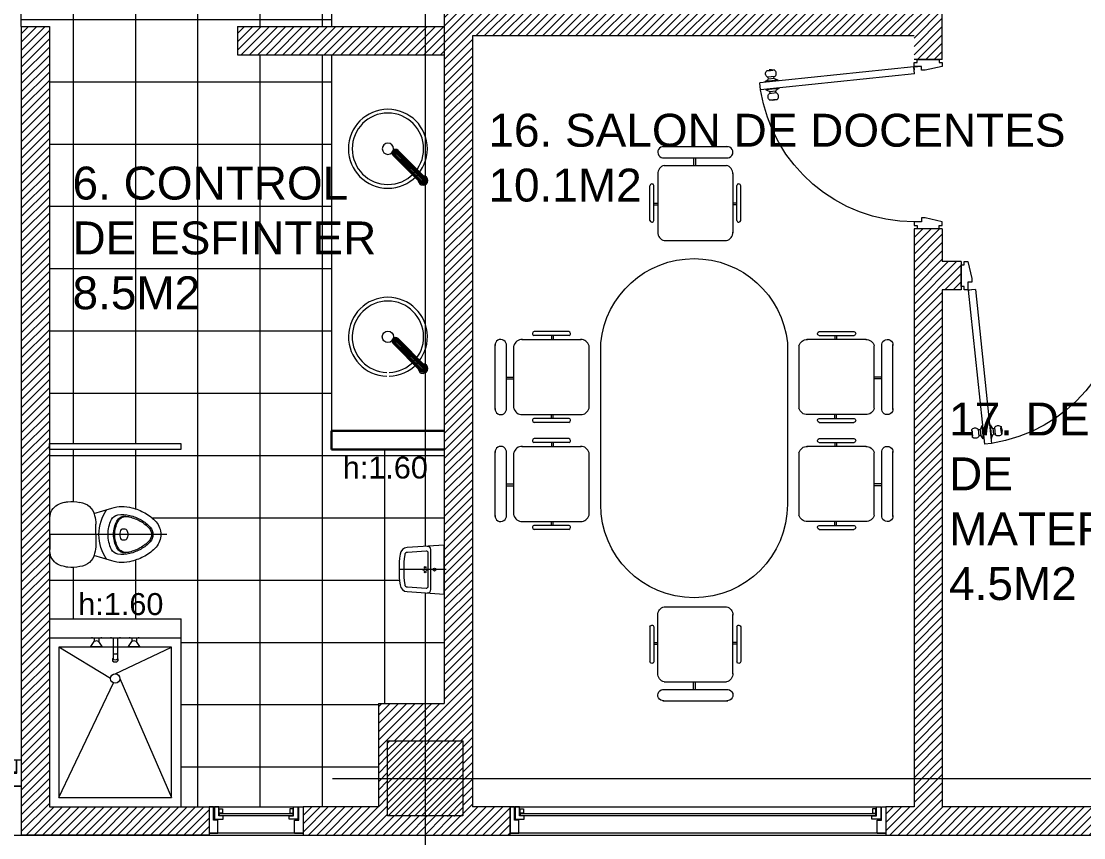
# Model space of a CAD drawing. Extents: x 98839 to 99031, y 101876 to 101926.
# Drawn here: x 98857.21 to 98862.86, y 101884.74 to 101889.08 of the extents above; entities that cross this region are included whole.
import ezdxf

# ---------------------------------------------------------------- set-up
doc = ezdxf.new("R2010")
doc.units = 0
doc.header["$LTSCALE"] = 8
doc.header["$MEASUREMENT"] = 0
doc.linetypes.add('DASHDOTX2', pattern=[2, 1, -0.5, 0, -0.5])
doc.linetypes.add('HIDDEN', pattern=[0.375, 0.25, -0.125])
doc.layers.get('0').update_dxf_attribs({"linetype": 'CONTINUOUS', "lineweight": 9})
for name, color, linetype, lineweight in [('5- 0.18 (muebles fijos)', 3, 'CONTINUOUS', 18), ('A_ACHU-1', 253, 'CONTINUOUS', 0), ('A_CARP-MAD', 46, 'CONTINUOUS', 18), ('A_CARP-MET', 126, 'CONTINUOUS', 18), ('A_CLRA-YESO', 71, 'CONTINUOUS', 18), ('A_COLS', 1, 'CONTINUOUS', 20), ('A_EJES', 75, 'DASHDOTX2', 5), ('A_MUEB', 3, 'CONTINUOUS', 15), ('A_MURO', 7, 'CONTINUOUS', 20), ('A_MURO-ANTE', 7, 'CONTINUOUS', 30), ('A_PISO', 250, 'CONTINUOUS', 0), ('A_PISO-ACHU', 251, 'CONTINUOUS', 0), ('A_PISO-GRAN', 250, 'CONTINUOUS', 0), ('A_PROY', 16, 'HIDDEN', 5), ('A_PUER', 134, 'CONTINUOUS', 18), ('A_TEXT', 154, 'CONTINUOUS', 0), ('A_VENT', 124, 'CONTINUOUS', 18), ('Arq_Muebles_Fijos', 252, 'CONTINUOUS', 15), ('MOBILIARIO', 3, 'CONTINUOUS', 15)]:
    doc.layers.add(name, color=color, linetype=linetype, lineweight=lineweight)
doc.styles.add('DIM', font='arial.ttf')

# ---------------------------------------------------------------- blocks, each defined once
blk = doc.blocks.new('LAVAMANOS_NAL 2')
at = {"layer": 'MOBILIARIO', "color": 3}
for radius in [0.21, 0.19, 0.03]:
    blk.add_circle((0, 0), radius, dxfattribs=at)
blk = doc.blocks.new('*U71')
at = {"layer": 'A_CARP-MAD'}
blk.add_lwpolyline([(0.1397, -0.0466), (0.0701, -0.0466), (0.0701, -0.0232), (0, -0.0232), (0, 0), (0.1397, 0)], dxfattribs=at)
for points in [[(0, -0.0279), (0.0652, -0.0279), (0.0652, -0.0744), (0.0479, -0.0744), (0.0479, -0.0511), (0, -0.0511)], [(0, -0.0279), (0.0652, -0.0279), (0.0652, -0.0744), (0.0479, -0.0744), (0.0479, -0.0511), (0, -0.0511)], [(0.0333, -0.0713), (0.0333, -0.0538), (0.0104, -0.0538), (0.0104, -0.0713)], [(0, -4.2221), (0.0652, -4.2221), (0.0652, -4.1755), (0.0479, -4.1755), (0.0479, -4.1989), (0, -4.1989)], [(0.0333, -4.1787), (0.0333, -4.1962), (0.0104, -4.1962), (0.0104, -4.1787)], [(0, -4.2267), (0, -4.25), (0.1397, -4.25), (0.1397, -4.2034), (0.0701, -4.2034), (0.0701, -4.2267)]]:
    blk.add_lwpolyline(points, close=True, dxfattribs=at)
at = {"layer": 'A_CARP-MET'}
blk.add_line((0.1397, -0.0466), (0.1397, 0), dxfattribs=at)
blk.add_lwpolyline([(0.0333, -0.0713), (0.0333, -0.0538), (0.0104, -0.0538), (0.0104, -0.0713)], close=True, dxfattribs=at)
at = {"layer": 'A_VENT'}
for p, q in [((0, -4.25), (0, 0)), ((0.1397, 0), (0.1397, -4.25))]:
    blk.add_line(p, q, dxfattribs=at)
blk.add_lwpolyline([(0.0361, -0.0538), (0.0361, -4.1962), (0.0454, -4.1962), (0.0454, -0.0538)], close=True, dxfattribs=at)
blk = doc.blocks.new('puerta mad .90mt')
at = {"layer": '5- 0.18 (muebles fijos)'}
blk.add_line((19.2271, 37.8497), (19.2271, 37.8497), dxfattribs=at)
at = {"layer": 'A_ACHU-1'}
for p, q in [((19.1227, 37.7939), (19.1254, 37.8194)), ((19.1836, 37.8284), (19.1728, 37.812)), ((19.1764, 37.7588), (19.1836, 37.8284)), ((19.1866, 37.8281), (19.1836, 37.8284)), ((19.1866, 37.8281), (19.1836, 37.8284)), ((19.2201, 37.7542), (19.2274, 37.8239)), ((19.2244, 37.8242), (19.2274, 37.8239)), ((19.2244, 37.8242), (19.2274, 37.8239)), ((19.2274, 37.8239), (19.2346, 37.8055)), ((19.1201, 37.7942), (19.1213, 37.8055)), ((19.1201, 37.7942), (19.1227, 37.7939)), ((19.1212, 37.7797), (19.1227, 37.7939)), ((19.1213, 37.8055), (19.1239, 37.8052)), ((19.1561, 37.776), (19.1602, 37.8158)), ((19.1665, 37.7796), (19.1565, 37.7807)), ((19.1697, 37.8101), (19.1597, 37.8111)), ((19.1663, 37.7775), (19.1699, 37.8123)), ((19.1692, 37.7772), (19.1663, 37.7775)), ((19.1764, 37.7588), (19.1692, 37.7772)), ((19.1728, 37.812), (19.1699, 37.8123)), ((19.2201, 37.7542), (19.231, 37.7707)), ((19.231, 37.7707), (19.2339, 37.7704)), ((19.2339, 37.7704), (19.2375, 37.8052)), ((19.2341, 37.7726), (19.2441, 37.7715)), ((19.2346, 37.8055), (19.2375, 37.8052)), ((19.2373, 37.803), (19.2472, 37.802)), ((19.2436, 37.7669), (19.2477, 37.8067)), ((19.2784, 37.7632), (19.2799, 37.7775)), ((19.2799, 37.7775), (19.2825, 37.803)), ((19.2825, 37.7772), (19.2799, 37.7775)), ((19.2837, 37.7885), (19.2811, 37.7888)), ((19.2825, 37.7772), (19.2837, 37.7885)), ((19.1794, 37.7585), (19.1764, 37.7588)), ((19.2172, 37.7546), (19.2201, 37.7542)), ((19.1037, 37.0339), (19.1036, 37.0174)), ((19.1037, 37.0339), (19.1042, 37.0389)), ((19.1039, 37.0359), (19.1203, 37.0345)), ((19.104, 37.0369), (19.113, 37.0361)), ((19.1204, 37.0355), (19.1203, 37.0345)), ((19.1036, 37.0174), (19.1022, 37.0174))]:
    blk.add_line(p, q, dxfattribs=at)
blk.add_circle((19.1038, 37.0354), 0.00188, dxfattribs=at)
for centre, radius, start, end in [((19.0316, 37.8091), 0.0943, 341.7974, 6.2752), ((19.1411, 37.801), 0.0242, 37.6391, 130.4335), ((19.1404, 37.7944), 0.0242, 217.6391, 310.4335), ((19.2627, 37.7816), 0.0242, 217.6391, 310.4335), ((19.2634, 37.7883), 0.0242, 37.6391, 130.4335), ((19.3722, 37.7736), 0.0943, 161.7974, 186.2752), ((19.1038, 37.0354), 0.000938, 85, 265), ((19.1038, 37.0354), 0.000937, 265, 85)]:
    blk.add_arc(centre, radius, start, end, dxfattribs=at)
at = {"layer": 'A_CARP-MAD'}
for points in [[(19.0653, 36.9024), (19.0823, 36.9024), (19.0823, 36.8854), (19.1023, 36.8854), (19.1223, 36.9754), (19.1223, 36.9954), (19.1023, 36.9954), (19.1023, 37.0354), (19.0823, 37.0354), (19.0823, 37.0184), (19.0653, 37.0184)], [(19.9653, 36.9024), (19.9483, 36.9024), (19.9483, 36.8854), (19.9283, 36.8854), (19.9083, 36.9754), (19.9083, 36.9954), (19.9283, 36.9954), (19.9283, 37.0354), (19.9483, 37.0354), (19.9483, 37.0184), (19.9653, 37.0184)]]:
    blk.add_lwpolyline(points, close=True, dxfattribs=at)
at = {"layer": 'A_PROY'}
blk.add_arc((19.1008, 37.0343), 0.8276, 0.0783, 81.2006, dxfattribs=at)
at = {"layer": 'A_PUER'}
for p, q in [((19.104, 37.0369), (19.1895, 37.8555)), ((19.1418, 37.0336), (19.2274, 37.8522)), ((19.2274, 37.8522), (19.1895, 37.8555)), ((19.1418, 37.0336), (19.104, 37.0369))]:
    blk.add_line(p, q, dxfattribs=at)
blk = doc.blocks.new('sanit planta niños 25 JUNIO')
at = {"layer": 'MOBILIARIO'}
for p, q in [((0, 0), (-0.0794, 0)), ((0, 0), (0.0794, 0)), ((0, -0.6231), (0, 0)), ((-0.1121, -0.2346), (-0.1406, -0.3294)), ((0, -0.2452), (-0.0547, -0.2452)), ((0, -0.2452), (0.0547, -0.2452)), ((0.1407, -0.3293), (0.1122, -0.2346)), ((-0.0308, -0.3869), (-0.0308, -0.3962)), ((0.0309, -0.3962), (0.0309, -0.3869))]:
    blk.add_line(p, q, dxfattribs=at)
for centre, radius, start, end in [((-0.0794, -0.1422), 0.1422, 90.0018, 106.1013), ((0.0794, -0.1422), 0.1422, 73.8987, 89.9982), ((-0.0807, -0.0871), 0.09, 115.07, 170.1707), ((0.0807, -0.0871), 0.09, 9.8293, 64.93), ((0.0251, -0.1189), 0.2003, 173.2201, 192.007), ((-0.0605, -0.1048), 0.1137, 163.1231, 175.1981), ((0.0605, -0.1048), 0.1137, 4.8019, 16.8769), ((-0.025, -0.1189), 0.2003, 347.993, 6.7799), ((-0.0823, -0.1515), 0.0891, 185.8483, 257.9222), ((0.0823, -0.1515), 0.0891, 282.0778, 354.1517), ((0, -0.4948), 0.2331, 90.0041, 124.9086), ((-0.0547, -0.0803), 0.1649, 253.7382, 269.9982), ((0, -0.4948), 0.2331, 55.0996, 90.004), ((0.0547, -0.0803), 0.1649, 270.0018, 286.2618), ((0.0495, -0.3858), 0.1983, 163.4737, 194.8638), ((-0.0595, -0.369), 0.0458, 115.3107, 171.2428), ((0, -0.4948), 0.185, 90.0039, 115.3111), ((0, -0.4948), 0.185, 64.6971, 90.0043), ((0.0595, -0.369), 0.0458, 8.7654, 64.6975), ((-0.0494, -0.3858), 0.1983, 345.1444, 16.5345), ((0.0495, -0.3858), 0.1561, 171.2441, 194.8637), ((-0.0474, -0.403), 0.052, 117.3279, 181.0009), ((-0.0461, -0.4074), 0.0502, 117.8382, 192.7538), ((0, -0.4948), 0.1553, 90.0041, 117.3278), ((0, -0.4948), 0.149, 90.0041, 117.8379), ((-0.024, -0.3869), 0.00676, 116.9744, 180.0041), ((0, -0.4342), 0.0598, 90.0038, 116.9725), ((0, -0.4948), 0.1553, 62.6804, 90.0041), ((0, -0.4948), 0.149, 62.1703, 90.004), ((0, -0.4342), 0.0598, 63.0356, 90.0044), ((0.0241, -0.3869), 0.00676, 0.0041, 63.0338), ((0.0462, -0.4074), 0.0502, 347.2544, 62.17), ((0.0475, -0.403), 0.052, 359.0073, 62.6803), ((-0.0494, -0.3858), 0.1561, 345.1445, 8.764), ((0.1531, -0.3583), 0.3055, 194.8653, 208.8496), ((0.1531, -0.3583), 0.2632, 194.8629, 208.8482), ((0.0491, -0.3857), 0.1479, 192.8178, 194.9232), ((0.1531, -0.3583), 0.2554, 194.8659, 208.8502), ((-0.0154, -0.3962), 0.0154, 180.1881, 237.9209), ((0, -0.3716), 0.0444, 237.9205, 270.0041), ((0, -0.3716), 0.0444, 270.0041, 302.0877), ((0.0154, -0.3962), 0.0154, 302.0873, 359.8201), ((-0.153, -0.3583), 0.2554, 331.158, 345.1423), ((-0.153, -0.3583), 0.2632, 331.1599, 345.1452), ((-0.0491, -0.3857), 0.1479, 345.085, 347.1904), ((-0.153, -0.3583), 0.3055, 331.1586, 345.1429), ((0.0861, -0.3952), 0.229, 208.8482, 227.9985), ((0.0861, -0.3952), 0.1867, 208.8488, 227.9987), ((0.0861, -0.3952), 0.1789, 208.8494, 227.9992), ((-0.086, -0.3952), 0.1789, 312.009, 331.1588), ((-0.086, -0.3952), 0.1867, 312.0095, 331.1594), ((-0.086, -0.3952), 0.229, 312.0097, 331.16), ((0, -0.4908), 0.0581, 227.9988, 270.0041), ((0, -0.4908), 0.0503, 227.9988, 270.0041), ((0, -0.4908), 0.0503, 270.0041, 312.0094), ((0, -0.4908), 0.0581, 270.0041, 312.0094), ((0, -0.4908), 0.1004, 227.9989, 270.0041), ((0, -0.4908), 0.1004, 270.0041, 312.0093)]:
    blk.add_arc(centre, radius, start, end, dxfattribs=at)
blk = doc.blocks.new('*U475')
blk.add_wipeout([(-0.3621, 0.6142), (-0.2628, 0.6128), (-0.234, 0.6035), (-0.2058, 0.5758), (-0.1928, 0.5424), (-0.1869, 0.4953), (-0.1945, 0.4374), (-0.2055, 0.4136), (-0.2288, 0.3897), (-0.2498, 0.3788), (-0.2172, 0.2679), (-0.2133, 0.2313), (-0.2152, 0.2006), (-0.2199, 0.1775), (-0.2275, 0.1531), (-0.2585, 0.0906), (-0.2729, 0.0716), (-0.2843, 0.059), (-0.2949, 0.0488), (-0.3032, 0.0421), (-0.315, 0.0347), (-0.3261, 0.0297), (-0.3621, 0.023), (-0.4049, 0.0326), (-0.4348, 0.0539), (-0.4525, 0.0729), (-0.4734, 0.1027), (-0.5016, 0.1679), (-0.5082, 0.1952), (-0.5094, 0.2531), (-0.5034, 0.2829), (-0.4908, 0.3248), (-0.4745, 0.3788), (-0.4962, 0.3902), (-0.5107, 0.4032), (-0.5285, 0.4332), (-0.5344, 0.4605), (-0.5374, 0.4935), (-0.5346, 0.5294), (-0.524, 0.5722), (-0.5171, 0.578), (-0.5035, 0.5935), (-0.4882, 0.6048), (-0.4688, 0.6115), (-0.4564, 0.6134), (-0.4441, 0.6139)]).dxf.layer = 'MOBILIARIO'
at = {"layer": 'MOBILIARIO'}
blk.add_blockref('sanit planta niños 25 JUNIO', (-0.3621, 0.6142), dxfattribs=at)
blk = doc.blocks.new('Silla7')
at = {"layer": 'MOBILIARIO'}
for p, q in [((0.392, 0.2414), (0.208, 0.2414)), ((0, -0.1724), (0, 0.1724)), ((0.06, -0.174), (0.06, 0.174)), ((0.1422, 0.2), (0.4578, 0.2)), ((0.3936, 0.2205), (0.2064, 0.2205)), ((0.3, 0.2205), (0.3, 0.2)), ((0.31, 0.2205), (0.31, 0.2)), ((0.1, -0.1656), (0.1, 0.1656)), ((0.5, -0.1656), (0.5, 0.1656)), ((0.06, 0), (0.1, 0)), ((0.06, -0.01), (0.1, -0.01)), ((0.1422, -0.2), (0.4578, -0.2)), ((0.3936, -0.2205), (0.2064, -0.2205)), ((0.3, -0.2205), (0.3, -0.2)), ((0.31, -0.2205), (0.31, -0.2)), ((0.392, -0.2414), (0.208, -0.2414))]:
    blk.add_line(p, q, dxfattribs=at)
for centre, radius, start, end in [((0.2089, 0.2308), 0.0106, 95.194, 256.2053), ((0.3911, 0.2308), 0.0106, 283.7947, 84.806), ((0.0301, 0.1698), 0.0302, 352.0545, 184.9417), ((0.1437, 0.155), 0.045, 88.0008, 166.4156), ((0.4563, 0.155), 0.045, 13.5844, 91.9992), ((0.0301, -0.1698), 0.0302, 175.0583, 7.9455), ((0.1437, -0.155), 0.045, 193.5844, 271.9992), ((0.4563, -0.155), 0.045, 268.0008, 346.4156), ((0.2089, -0.2308), 0.0106, 103.7947, 264.806), ((0.3911, -0.2308), 0.0106, 275.194, 76.2053)]:
    blk.add_arc(centre, radius, start, end, dxfattribs=at)
blk = doc.blocks.new('orinal planta niños 25 JUNIO')
at = {"layer": 'MOBILIARIO'}
for p, q in [((0.13, 0), (-0.13, 0)), ((0, 0.0109), (0, -0.24)), ((0.1062, -0.07), (-0.1062, -0.07)), ((-0.0985, -0.0957), (-0.0918, -0.1955)), ((0.0885, -0.085), (-0.0885, -0.085)), ((0.0918, -0.1955), (0.0985, -0.0957))]:
    blk.add_line(p, q, dxfattribs=at)
blk.add_lwpolyline([(-0.13, 0), (-0.1168, -0.1968, 0.367694), (-0.0816, -0.2348, 0.063622), (0.0816, -0.2348, 0.367694), (0.1168, -0.1968), (0.13, 0)], format="xyb", dxfattribs=at)
for centre, radius in [((0, -0.051), 0.0075), ((-0.0125, -0.1011), 0.004), ((0, -0.0936), 0.004), ((0, -0.1086), 0.004), ((0.0125, -0.1011), 0.004)]:
    blk.add_circle(centre, radius, dxfattribs=at)
for centre, radius, start, end in [((-0.1046, -0.0893), 0.0193, 94.7075, 184.3772), ((-0.0885, -0.095), 0.01, 90, 183.8376), ((0.0885, -0.095), 0.01, 356.1624, 90), ((0.1046, -0.0893), 0.0193, 355.6228, 85.2925), ((-0.0768, -0.1951), 0.015, 181.467, 261.9758), ((0, 0.404), 0.619, 262.6742, 277.3258), ((0.0768, -0.1951), 0.015, 278.0242, 358.533)]:
    blk.add_arc(centre, radius, start, end, dxfattribs=at)
blk = doc.blocks.new('*U478')
blk.add_wipeout([(-0.1656, 0.24), (0.0944, 0.24), (0.0812, 0.0432), (0.0727, 0.0202), (0.0642, 0.0122), (0.0499, 0.0058), (0.0265, 0.003), (-0.0548, 0.0003), (-0.107, 0.004), (-0.1238, 0.0066), (-0.1475, 0.0256), (-0.1521, 0.0394), (-0.1556, 0.0905)]).dxf.layer = 'MOBILIARIO'
at = {"layer": 'MOBILIARIO'}
blk.add_blockref('orinal planta niños 25 JUNIO', (-0.0356, 0.24), dxfattribs=at)
blk = doc.blocks.new('*U792')
at = {"layer": 'A_CARP-MAD'}
blk.add_lwpolyline([(0.1397, -0.0466), (0.0701, -0.0466), (0.0701, -0.0232), (0, -0.0232), (0, 0), (0.1397, 0)], dxfattribs=at)
for points in [[(0, -0.0279), (0.0652, -0.0279), (0.0652, -0.0744), (0.0479, -0.0744), (0.0479, -0.0511), (0, -0.0511)], [(0, -0.0279), (0.0652, -0.0279), (0.0652, -0.0744), (0.0479, -0.0744), (0.0479, -0.0511), (0, -0.0511)], [(0.0333, -0.0713), (0.0333, -0.0538), (0.0104, -0.0538), (0.0104, -0.0713)], [(0, -0.4721), (0.0652, -0.4721), (0.0652, -0.4256), (0.0479, -0.4256), (0.0479, -0.4489), (0, -0.4489)], [(0.0333, -0.4287), (0.0333, -0.4462), (0.0104, -0.4462), (0.0104, -0.4287)], [(0, -0.4768), (0, -0.5), (0.1397, -0.5), (0.1397, -0.4534), (0.0701, -0.4534), (0.0701, -0.4768)]]:
    blk.add_lwpolyline(points, close=True, dxfattribs=at)
at = {"layer": 'A_CARP-MET'}
blk.add_line((0.1397, -0.0466), (0.1397, 0), dxfattribs=at)
blk.add_lwpolyline([(0.0333, -0.0713), (0.0333, -0.0538), (0.0104, -0.0538), (0.0104, -0.0713)], close=True, dxfattribs=at)
at = {"layer": 'A_VENT'}
for p, q in [((0, -0.5), (0, 0)), ((0.1397, 0), (0.1397, -0.5))]:
    blk.add_line(p, q, dxfattribs=at)
blk.add_lwpolyline([(0.0361, -0.0538), (0.0361, -0.4462), (0.0454, -0.4462), (0.0454, -0.0538)], close=True, dxfattribs=at)
blk = doc.blocks.new('Ventana 2.00 X 2.00')
at = {"layer": 'A_CARP-MAD'}
for points in [[(-1.9768, 0), (-2, 0), (-2, -0.1397), (-1.9534, -0.1397), (-1.9534, -0.0701), (-1.9768, -0.0701)], [(-1.9721, 0), (-1.9721, -0.0652), (-1.9256, -0.0652), (-1.9256, -0.0479), (-1.9489, -0.0479), (-1.9489, 0)], [(-0.0279, 0), (-0.0279, -0.0652), (-0.0744, -0.0652), (-0.0744, -0.0479), (-0.0511, -0.0479), (-0.0511, 0)], [(-0.0279, 0), (-0.0279, -0.0652), (-0.0744, -0.0652), (-0.0744, -0.0479), (-0.0511, -0.0479), (-0.0511, 0)], [(-1.9287, -0.0333), (-1.9462, -0.0333), (-1.9462, -0.0104), (-1.9287, -0.0104)], [(-0.0713, -0.0333), (-0.0538, -0.0333), (-0.0538, -0.0104), (-0.0713, -0.0104)]]:
    blk.add_lwpolyline(points, close=True, dxfattribs=at)
blk.add_lwpolyline([(-0.0466, -0.1397), (-0.0466, -0.0701), (-0.0232, -0.0701), (-0.0232, 0), (0, 0), (0, -0.1397)], dxfattribs=at)
at = {"layer": 'A_CARP-MET'}
blk.add_line((-0.0466, -0.1397), (0, -0.1397), dxfattribs=at)
blk.add_lwpolyline([(-0.0713, -0.0333), (-0.0538, -0.0333), (-0.0538, -0.0104), (-0.0713, -0.0104)], close=True, dxfattribs=at)
at = {"layer": 'A_VENT'}
for p, q in [((-2, 0), (-0.0511, 0)), ((0, -0.1397), (-2, -0.1397))]:
    blk.add_line(p, q, dxfattribs=at)
blk.add_lwpolyline([(-0.0538, -0.0361), (-1.9462, -0.0361), (-1.9462, -0.0454), (-0.0538, -0.0454)], close=True, dxfattribs=at)
blk = doc.blocks.new('griferia')
at = {"layer": 'MOBILIARIO', "color": 8, "linetype": 'Continuous'}
for points in [[(-0.2262, 0), (-0.1055, 0)], [(-0.2251, 0.0064), (-0.1058, 0.0064)], [(-0.2225, 0.0113), (-0.1065, 0.0113)], [(-0.2195, 0.0144), (-0.1071, 0.0144)], [(-0.2158, 0.0168), (-0.1077, 0.0168)], [(0, 0.0188), (-0.2074, 0.0188)], [(-0.2074, -0.0188), (0, -0.0188), (0, 0.0188)], [(-0.0947, 0.0168), (0, 0.0168)], [(-0.0941, 0.0144), (0, 0.0144)], [(-0.0934, 0.0113), (0, 0.0113)], [(-0.0928, 0.0064), (0, 0.0064)], [(-0.0925, 0), (0, 0)], [(0.0144, -0.012), (0.0144, 0.012)], [(0.0158, -0.0102), (0.0158, 0.0102)], [(0.0172, -0.0077), (0.0172, 0.0077)], [(0.0184, -0.0036), (0.0184, 0.0036)], [(-0.2251, -0.0064), (-0.1058, -0.0064)], [(-0.2225, -0.0113), (-0.1065, -0.0113)], [(-0.2195, -0.0144), (-0.1071, -0.0144)], [(-0.2158, -0.0168), (-0.1077, -0.0168)], [(-0.0947, -0.0168), (0, -0.0168)], [(-0.0941, -0.0144), (0, -0.0144)], [(-0.0934, -0.0113), (0, -0.0113)], [(-0.0928, -0.0064), (0, -0.0064)]]:
    blk.add_lwpolyline(points, dxfattribs=at)
for centre, radius, start, end in [((-0.2074, 0), 0.0188, 90, 270), ((-0.2041, 0), 0.0191, 100.053, 259.947), ((-0.1992, 0), 0.0197, 107.5626, 252.4374), ((-0.1939, 0), 0.0206, 114.2781, 245.7219), ((-0.1891, 0), 0.0217, 119.9824, 240.0176), ((-0.1838, 0), 0.0231, 125.4865, 234.5135), ((-0.1763, 0), 0.0261, 134.0124, 225.9876), ((-0.1704, 0), 0.0649, 343.1568, 16.8432), ((-0.1676, 0), 0.0649, 343.1568, 16.8432), ((-0.1648, 0), 0.0649, 343.1568, 16.8432), ((-0.1624, 0), 0.0649, 343.1568, 16.8432), ((-0.1596, 0), 0.0649, 343.1568, 16.8432), ((-0.1573, 0), 0.0649, 343.1568, 16.8432), ((0, 0), 0.0255, 227.4527, 132.5473), ((0, 0), 0.0188, 270, 90), ((-0.0657, 0), 0.0684, 344.0427, 15.9573), ((-0.0581, 0), 0.0635, 342.9761, 17.0239), ((-0.0615, 0), 0.0693, 344.942, 15.058), ((-0.0431, 0), 0.0537, 341.4248, 18.5752), ((-0.0414, 0), 0.0543, 343.3705, 16.6295), ((-0.0458, 0), 0.0603, 346.8545, 13.1455)]:
    blk.add_arc(centre, radius, start, end, dxfattribs=at)
blk = doc.blocks.new('A$C578C46C9')
at = {"layer": 'MOBILIARIO', "color": 8}
blk.add_blockref('griferia', (-0.0255, 0), dxfattribs=at)
blk = doc.blocks.new('A$C699A6575')
at = {"layer": 'A_PISO-ACHU'}
for p, q in [((-0.024, 0), (-0.024, -0.005)), ((-0.024, 0), (-0.024, -0.005)), ((0.024, 0), (0.024, -0.005)), ((0.024, 0), (0.024, -0.005)), ((-0.13, -0.05), (-0.112, -0.0225)), ((-0.13, -0.05), (-0.07, -0.05)), ((-0.124, 0), (-0.124, -0.005)), ((-0.124, 0), (-0.124, -0.005)), ((-0.076, -0.005), (-0.124, -0.005)), ((-0.112, -0.005), (-0.112, -0.0225)), ((-0.112, -0.005), (-0.112, -0.0225)), ((-0.088, -0.005), (-0.088, -0.0225)), ((-0.088, -0.005), (-0.088, -0.0225)), ((-0.07, -0.05), (-0.088, -0.0225)), ((-0.076, 0), (-0.076, -0.005)), ((-0.076, 0), (-0.076, -0.005)), ((0.024, -0.005), (-0.024, -0.005)), ((-0.012, -0.005), (-0.012, -0.0851)), ((-0.012, -0.005), (-0.012, -0.0851)), ((0.012, -0.005), (0.012, -0.0851)), ((0.012, -0.005), (0.012, -0.0851)), ((0.07, -0.05), (0.088, -0.0225)), ((0.07, -0.05), (0.13, -0.05)), ((0.076, 0), (0.076, -0.005)), ((0.076, 0), (0.076, -0.005)), ((0.124, -0.005), (0.076, -0.005)), ((0.088, -0.005), (0.088, -0.0225)), ((0.088, -0.005), (0.088, -0.0225)), ((0.112, -0.005), (0.112, -0.0225)), ((0.112, -0.005), (0.112, -0.0225)), ((0.13, -0.05), (0.112, -0.0225)), ((0.124, 0), (0.124, -0.005)), ((0.124, 0), (0.124, -0.005)), ((-0.012, -0.0851), (-0.012, -0.1161)), ((-0.012, -0.0851), (-0.012, -0.1161)), ((0.012, -0.0851), (0.012, -0.1161)), ((0.012, -0.0851), (0.012, -0.1161)), ((-0.014, -0.1149), (-0.014, -0.1259)), ((-0.014, -0.1149), (-0.014, -0.1259)), ((0.014, -0.1149), (0.014, -0.1259)), ((0.014, -0.1149), (0.014, -0.1259))]:
    blk.add_line(p, q, dxfattribs=at)
for centre, radius, start, end in [((-0.1, -0.05), 0.03, 66.4218, 113.5782), ((0.1, -0.05), 0.03, 66.4218, 113.5782), ((0, -0.0692), 0.0199, 232.8773, 307.1227), ((0, -0.0692), 0.0199, 232.8773, 307.1227), ((0, -0.129), 0.0199, 127.1227, 134.7578), ((0, -0.129), 0.0199, 127.1227, 134.7578), ((0, -0.1008), 0.0199, 225.2422, 314.7578), ((0, -0.1008), 0.0199, 225.2422, 314.7578), ((0, -0.1118), 0.0199, 225.2422, 314.7578), ((0, -0.1118), 0.0199, 225.2422, 314.7578), ((0, -0.1294), 0.0199, 127.1227, 132.9952), ((0, -0.1294), 0.0199, 127.1227, 132.9952), ((0, -0.1003), 0.0199, 227.0048, 312.9952), ((0, -0.1003), 0.0199, 227.0048, 312.9952), ((0, -0.129), 0.0199, 45.2422, 52.8773), ((0, -0.129), 0.0199, 45.2422, 52.8773), ((0, -0.1294), 0.0199, 47.0048, 52.8773), ((0, -0.1294), 0.0199, 47.0048, 52.8773)]:
    blk.add_arc(centre, radius, start, end, dxfattribs=at)

msp = doc.modelspace()

# ---------------------------------------------------------------- hatches: boundary and pattern name
at = {"layer": 'A_CLRA-YESO', "true_color": 0x57ad00}
h = msp.add_hatch(dxfattribs=at)
h.set_pattern_fill('ANSI31', color=74, scale=0.25)
h.set_pattern_definition([(45, (0, 0), (-0.022097086912, 0.022097086912), [])])
h.paths.add_polyline_path([(98859.1576, 101885.2576), (98859.5576, 101885.2576), (98859.5573, 101884.8576), (98859.1573, 101884.8576)], flags=16)
h.paths.add_polyline_path([(98859.1572, 101892.5577), (98859.1577, 101892.9577), (98859.5577, 101892.9571), (98859.5572, 101892.5571)], flags=16)
h.paths.add_polyline_path([(98852.8582, 101892.0054), (98852.6582, 101892.0054), (98852.6582, 101892.5586), (98852.5579, 101892.5586), (98852.5576, 101892.9554), (98852.9576, 101892.9554), (98852.9579, 101892.5586), (98852.8582, 101892.5586)], flags=16)
h.paths.add_polyline_path([(98857.7588, 101892.9054), (98857.7588, 101893.0554), (98852.5082, 101893.0554), (98852.5082, 101892.0054), (98852.4082, 101892.0054), (98852.4082, 101891.8554), (98853.0082, 101891.8554), (98853.0082, 101892.9054), (98857.2082, 101892.9054), (98857.2082, 101890.0554), (98857.3582, 101890.0554), (98857.3582, 101892.9054)])
h.paths.add_polyline_path([(98858.2082, 101884.7554), (98858.2082, 101884.9054), (98857.3582, 101884.9054), (98857.3582, 101889.0554), (98857.2082, 101889.0554), (98857.2082, 101884.7554)])
h.paths.add_polyline_path([(98861.8088, 101884.9054), (98861.8088, 101884.7554), (98865.3582, 101884.7554), (98865.3577, 101884.9054), (98864.9575, 101884.9054), (98864.0582, 101884.9054), (98864.0582, 101888.0054), (98863.9082, 101888.0054), (98863.9082, 101887.8054), (98863.1082, 101887.8054), (98863.1082, 101887.6554), (98863.9082, 101887.6554), (98863.9082, 101884.9054), (98862.1082, 101884.9054), (98862.1082, 101887.6554), (98862.2082, 101887.6554), (98862.2082, 101887.8054), (98862.1082, 101887.8054), (98862.1082, 101887.9804), (98861.9582, 101887.9804), (98861.9582, 101884.9054)])
h.paths.add_polyline_path([(98862.1082, 101892.1054), (98861.9582, 101892.1054), (98861.9582, 101891.7565), (98862.1082, 101891.7565)], flags=17)
h.paths.add_polyline_path([(98862.0931, 101892.9054), (98862.0931, 101893.0554), (98858.7588, 101893.0554), (98858.7588, 101892.9054), (98859.1082, 101892.9054), (98859.1082, 101892.3554), (98859.4582, 101892.3554), (98859.4582, 101889.0554), (98858.3582, 101889.0554), (98858.3582, 101888.9054), (98859.4582, 101888.9054), (98859.4582, 101885.4554), (98859.1082, 101885.4554), (98859.1082, 101884.9054), (98858.7082, 101884.9054), (98858.7082, 101884.7554), (98859.8088, 101884.7554), (98859.8088, 101884.9054), (98859.6082, 101884.9054), (98859.6082, 101889.0054), (98861.9582, 101889.0054), (98861.9582, 101888.8804), (98862.1082, 101888.8804), (98862.1082, 101889.2554), (98861.9582, 101889.2554), (98861.9582, 101889.1554), (98859.6082, 101889.1554), (98859.6082, 101890.9554), (98861.9582, 101890.9554), (98861.9531, 101891.5565), (98862.1031, 101891.5565), (98862.1082, 101890.6043), (98861.9582, 101890.6043), (98861.9582, 101891.1054), (98859.6082, 101891.1054), (98859.6082, 101892.9054)])
at = {"layer": 'A_PISO-ACHU'}
h = msp.add_hatch(dxfattribs=at)
h.set_pattern_fill('NET', color=256, scale=2.65)
h.set_pattern_definition([(0, (99254.3232, 101907.31167), (0, 0.33125), []), (90, (99254.3232, 101907.31167), (-0.33125, 2e-17), [])])
h.paths.add_polyline_path([(98857.3582, 101890.0554), (98857.2099, 101890.0554), (98857.2082, 101889.0554), (98857.3582, 101889.0554), (98857.3582, 101886.8374), (98858.0568, 101886.8374), (98858.0568, 101886.8054), (98857.3582, 101886.8054), (98857.3582, 101886.8054), (98857.3582, 101885.9054), (98858.0582, 101885.9054), (98858.0582, 101885.8054), (98858.0582, 101884.9054), (98859.1082, 101884.9054), (98859.1082, 101885.4554), (98859.4582, 101885.4554), (98859.4582, 101885.8054), (98859.4582, 101885.8054), (98859.4582, 101885.9054), (98859.4582, 101885.9054), (98859.4582, 101886.8054), (98858.8582, 101886.8054), (98858.8582, 101886.9054), (98858.859, 101888.9054), (98858.358, 101888.9054), (98858.3582, 101889.0563), (98858.8582, 101889.0554), (98858.8582, 101892.9054), (98857.3582, 101892.9054)])
edge = h.paths.add_edge_path(flags=16)
edge.add_arc((98857.7453, 101886.3483), 0.1545, 73.1204, 82.5717, ccw=False)
edge.add_arc((98857.5822, 101885.8108), 0.7162, 71.646, 73.1204, ccw=False)
edge.add_arc((98857.888, 101886.6944), 0.2191, 248.4985, 253.3192)
edge.add_arc((98857.7601, 101886.3042), 0.1916, 59.1361, 70.1717, ccw=False)
edge.add_arc((98857.6588, 101886.1344), 0.3894, 53.6697, 59.1549, ccw=False)
edge.add_arc((98857.6905, 101886.1932), 0.3234, 48.573, 52.0261, ccw=False)
edge.add_arc((98857.8124, 101886.3356), 0.136, 39.3978, 47.3835, ccw=False)
edge.add_arc((98857.8074, 101886.3315), 0.1425, 32.0937, 39.3978, ccw=False)
edge.add_arc((98857.8234, 101886.343), 0.1228, 23.0285, 31.5067, ccw=False)
edge.add_arc((98857.8596, 101886.3584), 0.0835, 10.5046, 23.0285, ccw=False)
edge.add_arc((98857.8596, 101886.3584), 0.0835, -2.0192, 10.5046, ccw=False)
edge.add_arc((98857.8203, 101886.3598), 0.1228, 349.502, 357.9808, ccw=False)
edge.add_arc((98857.8185, 101886.3602), 0.1246, 341.0862, 349.4391, ccw=False)
edge.add_arc((98857.8582, 101886.3466), 0.0827, 328.4365, 341.0862, ccw=False)
edge.add_arc((98857.8568, 101886.3475), 0.0843, 316.0384, 328.4365, ccw=False)
edge.add_arc((98857.6476, 101886.5492), 0.3749, 313.1477, 316.0384, ccw=False)
edge.add_arc((98857.6232, 101886.5753), 0.4106, 310.5086, 313.1477, ccw=False)
edge.add_arc((98857.7882, 101886.3821), 0.1565, 303.5721, 310.5086, ccw=False)
edge.add_arc((98857.785, 101886.387), 0.1624, 296.8872, 303.5721, ccw=False)
edge.add_arc((98857.5595, 101886.8316), 0.6609, 295.2895, 296.8872, ccw=False)
edge.add_arc((98857.5068, 101886.9433), 0.7845, 293.9434, 295.2895, ccw=False)
edge.add_arc((98857.7399, 101886.4183), 0.21, 281.5729, 293.9434, ccw=False)
edge.add_arc((98857.739, 101886.4227), 0.2145, 270.0621, 281.5729, ccw=False)
edge.add_arc((98857.739, 101886.3991), 0.1909, 261.3205, 270.0621, ccw=False)
edge.add_arc((98857.739, 101886.399), 0.1908, 253.2499, 261.3205, ccw=False)
edge.add_line((98857.684, 101886.2163), (98857.6582, 101886.224))
edge.add_line((98857.6582, 101886.224), (98857.6246, 101886.2342))
edge.add_line((98857.6246, 101886.2342), (98857.591, 101886.2443))
edge.add_arc((98858.5276, 101885.9835), 0.9722, 163.7463, 164.4396, ccw=False)
edge.add_arc((98857.4372, 101886.3014), 0.1635, 343.7463, 347.8021)
edge.add_arc((98857.4376, 101886.3013), 0.1632, 347.8021, 351.8656)
edge.add_arc((98857.4377, 101886.3013), 0.1631, 351.8656, 355.9321)
edge.add_arc((98857.4377, 101886.3013), 0.163, 355.9321, 359.9996)
edge.add_line((98857.6008, 101886.3013), (98857.6008, 101886.4096))
edge.add_arc((98857.5464, 101886.4173), 0.0549, 351.9145, 364.0643)
edge.add_arc((98857.5464, 101886.4173), 0.0549, 4.0643, 16.2142)
edge.add_arc((98857.3782, 101886.3977), 0.2237, 8.9748, 13.4481)
edge.add_arc((98857.3782, 101886.3977), 0.2237, 13.4481, 17.9213)
edge.add_line((98857.591, 101886.4666), (98857.6141, 101886.4735))
edge.add_line((98857.6141, 101886.4735), (98857.6582, 101886.4868))
edge.add_arc((98857.6923, 101886.4031), 0.0904, 103.6094, 112.1514, ccw=False)
edge.add_arc((98857.6262, 101886.6762), 0.1906, 283.6094, 287.6574)
edge.add_arc((98857.749, 101886.2435), 0.2594, 98.2665, 104.5099, ccw=False)
edge.add_arc((98857.749, 101886.2435), 0.2594, 92.0231, 98.2665, ccw=False)
edge.add_arc((98857.7453, 101886.3483), 0.1545, 82.5717, 92.0231, ccw=False)
edge = h.paths.add_edge_path(flags=0)
edge.add_arc((98857.7126, 101886.204), 0.2604, 61.1607, 74.999, ccw=False)
edge.add_arc((98857.7491, 101886.2703), 0.1847, 42.0088, 61.161, ccw=False)
edge.add_arc((98857.8437, 101886.3554), 0.0575, 0.0033, 42.0089, ccw=False)
edge.add_arc((98857.8519, 101886.3628), 0.0498, 305.2304, 351.5118, ccw=False)
edge.add_arc((98857.7491, 101886.4406), 0.177, 298.4967, 317.9982, ccw=False)
edge.add_arc((98857.7127, 101886.5069), 0.2526, 283.8266, 298.5719, ccw=False)
edge.add_arc((98857.7552, 101886.3079), 0.0497, 209.1441, 291.1465, ccw=False)
edge.add_arc((98857.8477, 101886.3554), 0.1536, 180.0033, 207.837, ccw=False)
edge.add_arc((98857.841, 101886.3441), 0.1474, 147.0705, 175.6014, ccw=False)
edge.add_arc((98857.7643, 101886.4083), 0.0497, 78.9162, 161.2749, ccw=False)
edge.add_arc((98857.7398, 101886.3065), 0.1544, 77.2537, 98.8351)
edge.add_arc((98857.7232, 101886.4143), 0.0453, 99.0067, 154.6961)
edge.add_arc((98857.8477, 101886.3554), 0.183, 154.6962, 180.0035)
edge.add_arc((98857.8477, 101886.3554), 0.183, 180.0033, 205.3106)
edge.add_arc((98857.7232, 101886.2966), 0.0453, 205.3104, 260.9997)
edge.add_arc((98857.7398, 101886.4044), 0.1544, 261.1715, 284.6178)
edge.add_arc((98857.7126, 101886.5068), 0.2604, 284.7178, 298.846)
edge.add_arc((98857.7491, 101886.4406), 0.1847, 298.8457, 317.9979)
edge.add_arc((98857.8437, 101886.3554), 0.0575, 317.9978, 360.0033)
edge.add_arc((98857.8519, 101886.3481), 0.0498, 8.4949, 54.7753)
edge.add_arc((98857.8437, 101886.3554), 0.0498, 0.0034, 42.0086, ccw=False)
edge.add_arc((98857.8449, 101886.3444), 0.0498, -33.5106, 12.7701, ccw=False)
edge.add_arc((98857.7491, 101886.4406), 0.1847, 298.846, 317.9983, ccw=False)
edge.add_arc((98857.7126, 101886.5068), 0.2604, 285.0072, 298.8455, ccw=False)
edge.add_arc((98857.7398, 101886.4044), 0.1544, 261.3144, 285.1068, ccw=False)
edge.add_arc((98857.7232, 101886.2966), 0.0453, 205.3106, 261.4865, ccw=False)
edge.add_arc((98857.8477, 101886.3554), 0.183, 180.0032, 205.3104, ccw=False)
edge.add_arc((98857.8477, 101886.3554), 0.183, 154.6961, 180.0034, ccw=False)
edge.add_arc((98857.7232, 101886.4143), 0.0453, 98.5205, 154.6962, ccw=False)
edge.add_arc((98857.7398, 101886.3065), 0.1544, 74.8999, 98.6923, ccw=False)
edge = h.paths.add_edge_path(flags=0)
edge.add_arc((98857.841, 101886.3668), 0.1474, 184.4053, 212.9365)
edge.add_arc((98857.8477, 101886.3554), 0.1474, 180.0034, 207.8372, ccw=False)
edge.add_arc((98857.8534, 101886.3678), 0.1536, 157.7541, 184.6138, ccw=False)
edge.add_arc((98857.8477, 101886.3554), 0.1536, 152.6796, 180.0033)
edge = h.paths.add_edge_path(flags=0)
edge.add_arc((98857.7258, 101886.3554), 0.044, 0.0034, 32.0872, ccw=False)
edge.add_arc((98857.7258, 101886.3554), 0.044, -32.0807, 0.0031, ccw=False)
edge.add_arc((98857.7501, 101886.3402), 0.0152, 270.1873, 327.9195, ccw=False)
edge.add_line((98857.7501, 101886.3249), (98857.7369, 101886.3249))
edge.add_arc((98857.7877, 101886.3554), 0.0592, 180.003, 211.0148, ccw=False)
edge.add_arc((98857.7877, 101886.3554), 0.0592, 153.0755, 180.0036, ccw=False)
edge.add_arc((98857.7409, 101886.3792), 0.00668, 90.0033, 153.3922, ccw=False)
edge.add_line((98857.7409, 101886.3859), (98857.75, 101886.3859))
edge.add_arc((98857.7501, 101886.3707), 0.0152, 32.0874, 90.1884, ccw=False)
h.paths.add_polyline_path([(98859.3801, 101886.4179), (98859.3804, 101886.4207), (98859.3801, 101886.4219)], flags=16)
edge = h.paths.add_edge_path(flags=16)
edge.add_arc((98859.3426, 101886.372), 0.0035, 0, 360)
edge = h.paths.add_edge_path(flags=16)
edge.add_arc((98859.3066, 101886.354), 0.0035, 0, 360)
edge = h.paths.add_edge_path(flags=16)
edge.add_arc((98859.3246, 101886.354), 0.0035, 0, 360)
edge = h.paths.add_edge_path(flags=16)
edge.add_arc((98859.3426, 101886.354), 0.0035, 0, 360)
edge = h.paths.add_edge_path(flags=16)
edge.add_arc((98859.3606, 101886.354), 0.0035, 0, 360)
edge = h.paths.add_edge_path(flags=16)
edge.add_arc((98859.4231, 101886.3554), 0.00781, 0, 360)
edge = h.paths.add_edge_path(flags=16)
edge.add_arc((98859.3426, 101886.336), 0.0035, 0, 360)
h = msp.add_hatch(dxfattribs=at)
h.set_pattern_fill('ANSI31', color=256, scale=0.2)
h.set_pattern_definition([(45, (-164.107538, 0), (-0.0176776695297, 0.0176776695297), [])])
h.paths.add_polyline_path([(98859.5575, 101884.8546), (98859.5575, 101885.2546), (98859.1575, 101885.2579), (98859.1575, 101884.8579)])

# ---------------------------------------------------------------- linework, layer by layer
at = {"layer": 'A_CARP-MET'}
msp.add_lwpolyline([(98858.0568, 101886.8054), (98857.3582, 101886.8054), (98857.3582, 101886.8374), (98858.0568, 101886.8374)], close=True, dxfattribs=at)
at = {"layer": 'A_COLS'}
msp.add_lwpolyline([(98859.1575, 101884.8576), (98859.1575, 101885.2576), (98859.5575, 101885.2576), (98859.5575, 101884.8576)], close=True, dxfattribs=at)
at = {"layer": 'A_EJES'}
for p, q in [((98859.3582, 101882.9745), (98859.3582, 101898.7494)), ((98866.8639, 101885.0546), (98842.0493, 101885.0546))]:
    msp.add_line(p, q, dxfattribs=at)
at = {"layer": 'A_MUEB'}
msp.add_lwpolyline([(98860.291, 101886.5141), (98860.291, 101887.3729, -0.902653), (98861.2843, 101887.3729), (98861.2843, 101886.5141, -1), (98860.291, 101886.5141, 1)], format="xyb", dxfattribs=at)
msp.add_circle((98859.159, 101887.4054), 0.03, dxfattribs=at)
for radius, start, end in [(0.21, 271.7051, 268.2942), (0.19, 271.8847, 268.1146)]:
    msp.add_arc((98859.159, 101887.4054), radius, start, end, dxfattribs=at)
at = {"layer": 'A_MURO'}
for p, q in [((98859.4582, 101892.3554), (98859.4582, 101889.0554)), ((98857.2082, 101889.0554), (98857.3582, 101889.0554)), ((98857.2082, 101889.0554), (98857.2082, 101884.7554)), ((98857.3582, 101889.0554), (98857.3582, 101884.9054)), ((98858.3582, 101889.0554), (98859.4582, 101889.0554)), ((98858.3582, 101889.0554), (98858.3582, 101888.9054)), ((98859.4582, 101889.0554), (98859.4582, 101885.4554)), ((98859.6082, 101889.0054), (98859.6082, 101884.9054)), ((98861.9582, 101889.0054), (98859.6082, 101889.0054)), ((98858.3582, 101888.9054), (98859.4582, 101888.9054)), ((98862.1082, 101888.8804), (98861.9582, 101888.8804)), ((98861.9582, 101887.9804), (98861.9582, 101884.9054)), ((98862.1082, 101887.9804), (98861.9582, 101887.9804)), ((98862.1082, 101887.9804), (98862.1082, 101887.8054)), ((98862.2082, 101887.8054), (98862.1082, 101887.8054)), ((98862.2082, 101887.8054), (98862.2082, 101887.6554)), ((98862.1082, 101887.6554), (98862.1082, 101884.9054)), ((98862.2082, 101887.6554), (98862.1082, 101887.6554)), ((98857.3582, 101885.9054), (98858.0582, 101885.9054)), ((98858.0582, 101885.8054), (98858.0582, 101885.9054)), ((98857.3582, 101885.8054), (98858.0582, 101885.8054)), ((98859.1082, 101885.4554), (98859.1082, 101884.9054)), ((98859.1082, 101885.4554), (98859.4582, 101885.4554)), ((98863.9082, 101884.9054), (98862.1082, 101884.9054))]:
    msp.add_line(p, q, dxfattribs=at)
for points in [[(98862.1082, 101888.8804), (98862.1082, 101889.2554)], [(98857.3582, 101884.9054), (98858.2082, 101884.9054), (98858.2082, 101884.7554), (98857.2082, 101884.7554)], [(98859.1082, 101884.9054), (98858.7082, 101884.9054), (98858.7082, 101884.7554), (98859.8088, 101884.7554), (98859.8088, 101884.9054), (98859.6082, 101884.9054)], [(98861.9582, 101884.9054), (98861.8088, 101884.9054), (98861.8088, 101884.7554), (98865.3582, 101884.7554)]]:
    msp.add_lwpolyline(points, dxfattribs=at)
at = {"layer": 'A_MURO-ANTE'}
for p, q in [((98858.8582, 101886.8054), (98858.8582, 101886.9054)), ((98859.4582, 101886.9054), (98858.859, 101886.9054)), ((98859.4582, 101886.8054), (98858.8582, 101886.8054))]:
    msp.add_line(p, q, dxfattribs=at)
at = {"layer": 'A_PISO'}
for p, q in [((98858.8582, 101892.9054), (98858.8582, 101889.0554)), ((98858.859, 101888.9054), (98858.859, 101886.9054)), ((98858.0582, 101884.9054), (98858.0582, 101885.8054)), ((98857.6836, 101885.5883), (98857.409, 101885.7554)), ((98857.7086, 101885.6133), (98858.0082, 101885.7554)), ((98857.7336, 101885.5883), (98858.0082, 101884.9554)), ((98857.409, 101884.9554), (98857.6988, 101885.5653)), ((98857.359, 101884.9054), (98858.0582, 101884.9054))]:
    msp.add_line(p, q, dxfattribs=at)
msp.add_lwpolyline([(98857.409, 101884.9554), (98858.0082, 101884.9554), (98858.0082, 101885.7554), (98857.409, 101885.7554)], close=True, dxfattribs=at)
msp.add_circle((98857.7086, 101885.5883), 0.025, dxfattribs=at)
at = {"layer": 'A_PISO-ACHU'}
msp.add_line((98857.2082, 101889.0554), (98857.2082, 101890.0554), dxfattribs=at)
at = {"layer": 'A_PISO-GRAN', "ltscale": 0.333}
msp.add_lwpolyline([(98846.8082, 101884.7554), (98866.7082, 101884.7554), (98866.7082, 101883.7554), (98846.8082, 101883.7554)], close=True, dxfattribs=at)

# ---------------------------------------------------------------- block references
msp.add_blockref('A$C699A6575', (98857.7086, 101885.8079))
at = {"layer": 'A_MUEB', "extrusion": (0, 0, -1), "zscale": -1}
for name, p, rotation in [('LAVAMANOS_NAL 2', (-98859.159, 101888.4054), 314.9999957788668), ('Silla7', (-98860.7947, 101885.4703), 90)]:
    msp.add_blockref(name, p, dxfattribs=dict(at, rotation=rotation))
at = {"layer": 'A_MUEB', "extrusion": (0, 0, -1), "xscale": -1, "zscale": -1, "rotation": 90}
msp.add_blockref('Silla7', (-98860.7947, 101888.4167), dxfattribs=at)
at = {"layer": 'A_MUEB', "extrusion": (0, 0, -1), "xscale": -1, "zscale": -1}
for p in [(-98859.7291, 101887.1915), (-98859.7291, 101886.6228)]:
    msp.add_blockref('Silla7', p, dxfattribs=at)
at = {"layer": 'A_MUEB', "extrusion": (0, 0, -1), "zscale": -1}
for p in [(-98861.8462, 101887.1915), (-98861.8462, 101886.6228)]:
    msp.add_blockref('Silla7', p, dxfattribs=at)
at = {"layer": 'A_PISO-GRAN'}
msp.add_blockref('Ventana 2.00 X 2.00', (98861.8088, 101884.9054), dxfattribs=at)
at = {"layer": 'A_PUER', "xscale": -1}
for p, rotation in [((98898.9937, 101907.9458), 90), ((98843.1429, 101924.6908), 180)]:
    msp.add_blockref('puerta mad .90mt', p, dxfattribs=dict(at, rotation=rotation))
at = {"layer": 'A_VENT', "rotation": 270}
for name, p in [('*U71', (98857.2082, 101885.1554)), ('*U792', (98858.7082, 101884.9054))]:
    msp.add_blockref(name, p, dxfattribs=at)
at = {"layer": 'Arq_Muebles_Fijos', "rotation": 314.9999999999999}
for p in [(98859.3642, 101888.2186), (98859.3642, 101887.2186)]:
    msp.add_blockref('A$C578C46C9', p, dxfattribs=at)

# ---------------------------------------------------------------- texts
at = {"layer": 'A_TEXT', "attachment_point": 1, "style": 'DIM'}
for s, insert, char_height, width in [('16. SALON DE DOCENTES\\P10.1M2', (98859.6939, 101888.5914), 0.175, 3.61759), ('6. CONTROL DE ESFINTER\\P8.5M2', (98857.481, 101888.3104), 0.175, 1.778095), ('17. DEPOSITO DE MATERIALES\\P4.5M2', (98862.1446, 101887.0557), 0.175, 1.830719), ('h:1.60', (98858.9188, 101886.7684), 0.11665, 2.742272), ('h:1.60', (98857.5116, 101886.0425), 0.11665, 2.742272)]:
    msp.add_mtext(s, dxfattribs=dict(at, insert=insert, char_height=char_height, width=width))

# ---------------------------------------------------------------- next in the draw order: block references
at = {"xscale": -1, "rotation": 90}
msp.add_blockref('*U475', (98857.9743, 101885.9922), dxfattribs=at)
at = {"rotation": 270}
msp.add_blockref('*U478', (98859.2182, 101886.1317), dxfattribs=at)

doc.saveas('drawing.dxf')
